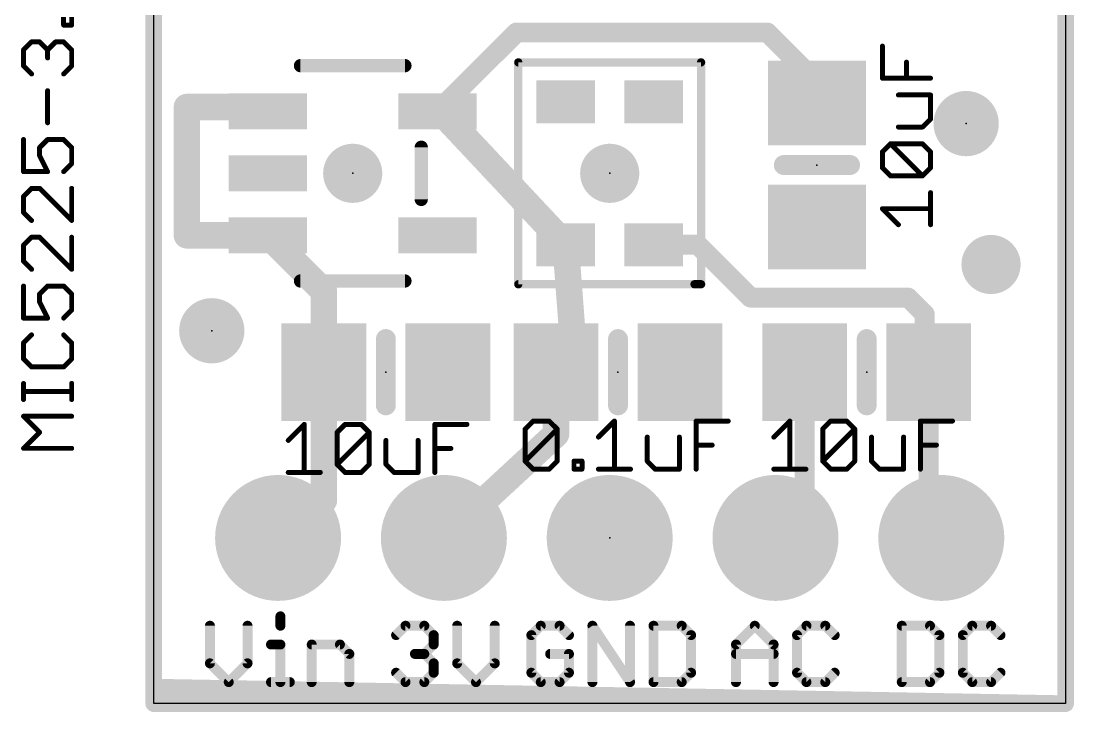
# Model space of a CAD drawing. Extents: x -2 to 14.1, y -0.1 to 17.5.
# Drawn here: x -2.03 to 14.1, y -0.13 to 10.46 of the extents above; entities that cross this region are included whole.
import ezdxf

# ---------------------------------------------------------------- set-up
doc = ezdxf.new("R2010")
doc.units = 0
for name, color, linetype in [('1', 12, 'CONTINUOUS'), ('16', 132, 'CONTINUOUS'), ('17', 110, 'CONTINUOUS'), ('18', 110, 'CONTINUOUS'), ('20', 53, 'CONTINUOUS'), ('21', 40, 'CONTINUOUS'), ('23', 53, 'CONTINUOUS'), ('27', 253, 'CONTINUOUS')]:
    doc.layers.add(name, color=color, linetype=linetype)

# ---------------------------------------------------------------- blocks, each defined once
blk = doc.blocks.new('RECT')
blk.add_solid([(-0.5, -0.5), (0.5, -0.5), (-0.5, 0.5), (0.5, 0.5)])
blk = doc.blocks.new('PIE')
at = {"const_width": 0.5}
blk.add_lwpolyline([(0, -0.25, 1), (0, 0.25, 1), (0, -0.25)], format="xyb", dxfattribs=at)
blk = doc.blocks.new('ROUNDP')
at = {"const_width": 0.5}
blk.add_lwpolyline([(0, -0.25, 1), (0, 0.25, 1), (0, -0.25)], format="xyb", dxfattribs=at)
blk = doc.blocks.new('ROUNDV')
at = {"const_width": 0.5}
blk.add_lwpolyline([(0, -0.25, 1), (0, 0.25, 1), (0, -0.25)], format="xyb", dxfattribs=at)

msp = doc.modelspace()

# ---------------------------------------------------------------- linework, layer by layer
at = {"layer": '1'}
for points, const_width in [([(0, 0), (0, 15.875)], 0.254), ([(13.97, 15.875), (13.97, 0)], 0.254), ([(5.5571, 10.287), (4.3481, 9.078)], 0.3048), ([(9.398, 10.287), (5.5571, 10.287)], 0.3048), ([(10.16, 9.525), (9.398, 10.287)], 0.3048), ([(10.16, 9.205), (10.16, 9.525)], 0.3048), ([(0.508, 7.178), (0.508, 9.144)], 0.4064), ([(0.508, 9.144), (1.7479, 9.144)], 0.4064), ([(1.7479, 9.144), (1.7479, 9.078)], 0.4064), ([(4.3481, 9.078), (4.392, 9.078)], 0.4064), ([(4.392, 9.078), (6.31, 7.033)], 0.4064), ([(1.7479, 7.178), (0.508, 7.178)], 0.4064), ([(1.7479, 7.178), (2.606, 6.3199)], 0.4064), ([(6.31, 7.033), (6.437, 5.355)], 0.4064), ([(7.66, 7.033), (8.334, 7.033)], 0.3048), ([(8.334, 7.033), (9.144, 6.223)], 0.3048), ([(2.606, 6.3199), (2.606, 5.08)], 0.4064), ([(9.144, 6.223), (11.557, 6.223)], 0.3048), ([(11.557, 6.223), (11.811, 5.969)], 0.3048), ([(11.811, 5.969), (11.811, 5.141)], 0.3048), ([(6.437, 5.355), (6.162, 5.08)], 0.4064), ([(2.606, 3.114), (2.606, 5.08)], 0.4064), ([(6.162, 5.08), (6.162, 4.13)], 0.4064), ([(9.972, 5.08), (9.972, 2.86)], 0.3048), ([(11.811, 5.141), (11.872, 5.08)], 0.3048), ([(11.872, 5.08), (11.872, 2.86)], 0.3048), ([(6.162, 4.13), (4.445, 2.54)], 0.4064), ([(1.905, 2.54), (2.606, 3.114)], 0.4064), ([(9.972, 2.86), (9.525, 2.54)], 0.3048), ([(11.872, 2.86), (12.065, 2.54)], 0.3048), ([(13.97, 0), (0, 0)], 0.254)]:
    msp.add_lwpolyline(points, dxfattribs=dict(at, const_width=const_width))
for points, const_width in [([(5.5571, 10.3632, 1), (5.5571, 10.2108)], 0.1524), ([(5.611, 10.2331, 1), (5.5032, 10.3409)], 0.1524), ([(9.4519, 10.3409, 1), (9.3441, 10.2331)], 0.1524), ([(9.398, 10.2108, 1), (9.398, 10.3632)], 0.1524), ([(10.2362, 9.525, 1), (10.0838, 9.525)], 0.1524), ([(10.1061, 9.4711, 1), (10.2139, 9.5789)], 0.1524), ([(0.6096, 9.144, 1), (0.4064, 9.144)], 0.2032), ([(0.508, 9.2456, 1), (0.508, 9.0424)], 0.2032), ([(1.8495, 9.144, 1), (1.6463, 9.144)], 0.2032), ([(1.7479, 9.0424, 1), (1.7479, 9.2456)], 0.2032), ([(4.3481, 9.1796, 1), (4.3481, 8.9764)], 0.2032), ([(4.4661, 9.1475, 1), (4.3179, 9.0085)], 0.2032), ([(4.2942, 9.1319, 1), (4.402, 9.0241)], 0.1524), ([(4.392, 8.9764, 1), (4.392, 9.1796)], 0.2032), ([(10.0838, 9.205, 1), (10.2362, 9.205)], 0.1524), ([(1.6463, 9.078, 1), (1.8495, 9.078)], 0.2032), ([(0.508, 7.2796, 1), (0.508, 7.0764)], 0.2032), ([(0.4064, 7.178, 1), (0.6096, 7.178)], 0.2032), ([(1.8197, 7.2498, 1), (1.6761, 7.1062)], 0.2032), ([(1.7479, 7.0764, 1), (1.7479, 7.2796)], 0.2032), ([(6.4113, 7.0407, 1), (6.2087, 7.0253)], 0.2032), ([(6.2359, 6.9635, 1), (6.3841, 7.1025)], 0.2032), ([(7.66, 7.1092, 1), (7.66, 6.9568)], 0.1524), ([(8.3879, 7.0869, 1), (8.2801, 6.9791)], 0.1524), ([(8.334, 6.9568, 1), (8.334, 7.1092)], 0.1524), ([(2.7076, 6.3199, 1), (2.5044, 6.3199)], 0.2032), ([(2.5342, 6.2481, 1), (2.6778, 6.3917)], 0.2032), ([(9.144, 6.2992, 1), (9.144, 6.1468)], 0.1524), ([(9.0901, 6.1691, 1), (9.1979, 6.2769)], 0.1524), ([(11.6109, 6.2769, 1), (11.5031, 6.1691)], 0.1524), ([(11.557, 6.1468, 1), (11.557, 6.2992)], 0.1524), ([(11.8872, 5.969, 1), (11.7348, 5.969)], 0.1524), ([(11.7571, 5.9151, 1), (11.8649, 6.0229)], 0.1524), ([(6.5088, 5.2832, 1), (6.3652, 5.4268)], 0.2032), ([(6.3357, 5.3473, 1), (6.5383, 5.3627)], 0.2032), ([(2.7076, 5.08, 1), (2.5044, 5.08)], 0.2032), ([(2.5044, 5.08, 1), (2.7076, 5.08)], 0.2032), ([(6.2636, 5.08, 1), (6.0604, 5.08)], 0.2032), ([(6.0902, 5.1518, 1), (6.2338, 5.0082)], 0.2032), ([(10.0482, 5.08, 1), (9.8958, 5.08)], 0.1524), ([(11.8649, 5.1949, 1), (11.7571, 5.0871)], 0.1524), ([(11.7348, 5.141, 1), (11.8872, 5.141)], 0.1524), ([(11.9482, 5.08, 1), (11.7958, 5.08)], 0.1524), ([(11.8181, 5.0261, 1), (11.9259, 5.1339)], 0.1524), ([(6.0604, 4.13, 1), (6.2636, 4.13)], 0.2032), ([(6.231, 4.0555, 1), (6.093, 4.2045)], 0.2032), ([(2.6704, 3.0354, 1), (2.5416, 3.1926)], 0.2032), ([(2.5044, 3.114, 1), (2.7076, 3.114)], 0.2032), ([(9.8958, 2.86, 1), (10.0482, 2.86)], 0.1524), ([(10.0164, 2.798, 1), (9.9276, 2.922)], 0.1524), ([(11.9373, 2.8994, 1), (11.8067, 2.8206)], 0.1524), ([(11.7958, 2.86, 1), (11.9482, 2.86)], 0.1524), ([(1.8406, 2.6186, 1), (1.9694, 2.4614)], 0.2032), ([(4.376, 2.6145, 1), (4.514, 2.4655)], 0.2032), ([(9.4806, 2.602, 1), (9.5694, 2.478)], 0.1524), ([(11.9997, 2.5006, 1), (12.1303, 2.5794)], 0.1524), ([(0, 0.0635, 1), (0, -0.0635)], 0.127), ([(-0.0635, 0, 1), (0.0635, 0)], 0.127), ([(13.9065, 0, 1), (14.0335, 0)], 0.127), ([(13.97, -0.0635, 1), (13.97, 0.0635)], 0.127)]:
    msp.add_lwpolyline(points, format="xyb", dxfattribs=dict(at, const_width=const_width))
at = {"layer": '16', "const_width": 0.254}
for points in [[(0, 0.254), (0, 15.875)], [(13.97, 15.875), (13.97, 0)], [(13.97, 0), (0, 0.254)]]:
    msp.add_lwpolyline(points, dxfattribs=at)
at = {"layer": '16', "const_width": 0.127}
for points in [[(0.0012, 0.3175, 1), (-0.0012, 0.1905)], [(-0.0635, 0.254, 1), (0.0635, 0.254)], [(13.9065, 0, 1), (14.0335, 0)], [(13.9688, -0.0635, 1), (13.9712, 0.0635)]]:
    msp.add_lwpolyline(points, format="xyb", dxfattribs=at)
at = {"layer": '20'}
for p, q in [((0, 0), (0, 13.208)), ((13.97, 13.208), (13.97, 0)), ((13.97, 0), (0, 0))]:
    msp.add_line(p, q, dxfattribs=at)
at = {"layer": '21'}
for points, const_width in [([(3.848, 9.778), (2.248, 9.778)], 0.2032), ([(5.585, 6.428), (5.585, 9.828)], 0.127), ([(5.585, 9.828), (8.385, 9.828)], 0.127), ([(8.385, 9.828), (8.385, 6.428)], 0.127), ([(4.098, 8.528), (4.098, 7.728)], 0.2032), ([(10.668, 8.255), (9.652, 8.255)], 0.3048), ([(3.848, 6.478), (2.248, 6.478)], 0.2032), ([(8.285, 6.428), (5.585, 6.428)], 0.127), ([(8.385, 6.428), (8.285, 6.428)], 0.127), ([(3.556, 5.588), (3.556, 4.572)], 0.3048), ([(7.112, 5.588), (7.112, 4.572)], 0.3048), ([(10.922, 5.588), (10.922, 4.572)], 0.3048), ([(1.9404, 1.3386), (1.9404, 1.1945)], 0.1524), ([(0.8608, 1.1945), (0.8608, 0.6183)], 0.1524), ([(1.4371, 0.6183), (1.4371, 1.1945)], 0.1524), ([(3.7127, 1.0505), (3.8567, 1.1945)], 0.1524), ([(3.8567, 1.1945), (4.1448, 1.1945)], 0.1524), ([(4.1448, 1.1945), (4.2889, 1.0505)], 0.1524), ([(4.6482, 1.1945), (4.6482, 0.6183)], 0.1524), ([(5.2244, 0.6183), (5.2244, 1.1945)], 0.1524), ([(5.929, 1.1945), (5.7849, 1.0505)], 0.1524), ([(6.2171, 1.1945), (5.929, 1.1945)], 0.1524), ([(6.3611, 1.0505), (6.2171, 1.1945)], 0.1524), ([(6.7204, 0.3302), (6.7204, 1.1945)], 0.1524), ([(6.7204, 1.1945), (7.2967, 0.3302)], 0.1524), ([(7.2967, 0.3302), (7.2967, 1.1945)], 0.1524), ([(7.656, 1.1945), (7.656, 0.3302)], 0.1524), ([(8.0881, 1.1945), (7.656, 1.1945)], 0.1524), ([(8.2322, 1.0505), (8.0881, 1.1945)], 0.1524), ([(8.9197, 0.9064), (9.2078, 1.1945)], 0.1524), ([(9.2078, 1.1945), (9.4959, 0.9064)], 0.1524), ([(9.9993, 1.1945), (9.8552, 1.0505)], 0.1524), ([(10.2874, 1.1945), (9.9993, 1.1945)], 0.1524), ([(10.4314, 1.0505), (10.2874, 1.1945)], 0.1524), ([(11.4597, 1.1945), (11.4597, 0.3302)], 0.1524), ([(11.8918, 1.1945), (11.4597, 1.1945)], 0.1524), ([(12.0359, 1.0505), (11.8918, 1.1945)], 0.1524), ([(12.5393, 1.1945), (12.3952, 1.0505)], 0.1524), ([(12.8274, 1.1945), (12.5393, 1.1945)], 0.1524), ([(12.9714, 1.0505), (12.8274, 1.1945)], 0.1524), ([(1.7964, 0.9064), (1.9404, 0.9064)], 0.1524), ([(1.9404, 0.9064), (1.9404, 0.3302)], 0.1524), ([(2.42, 0.3302), (2.42, 0.9064)], 0.1524), ([(2.42, 0.9064), (2.8522, 0.9064)], 0.1524), ([(2.8522, 0.9064), (2.9963, 0.7624)], 0.1524), ([(4.2889, 0.9064), (4.1448, 0.7624)], 0.1524), ([(4.2889, 1.0505), (4.2889, 0.9064)], 0.1524), ([(5.7849, 1.0505), (5.7849, 0.4743)], 0.1524), ([(8.2322, 0.4743), (8.2322, 1.0505)], 0.1524), ([(8.9197, 0.3302), (8.9197, 0.9064)], 0.1524), ([(9.4959, 0.9064), (9.4959, 0.3302)], 0.1524), ([(9.8552, 1.0505), (9.8552, 0.4743)], 0.1524), ([(12.0359, 0.4743), (12.0359, 1.0505)], 0.1524), ([(12.3952, 1.0505), (12.3952, 0.4743)], 0.1524), ([(2.9963, 0.7624), (2.9963, 0.3302)], 0.1524), ([(4.1448, 0.7624), (4.0008, 0.7624)], 0.1524), ([(4.1448, 0.7624), (4.2889, 0.6183)], 0.1524), ([(6.3611, 0.7624), (6.073, 0.7624)], 0.1524), ([(6.3611, 0.4743), (6.3611, 0.7624)], 0.1524), ([(8.9197, 0.7624), (9.4959, 0.7624)], 0.1524), ([(0.8608, 0.6183), (1.149, 0.3302)], 0.1524), ([(1.149, 0.3302), (1.4371, 0.6183)], 0.1524), ([(4.2889, 0.6183), (4.2889, 0.4743)], 0.1524), ([(4.6482, 0.6183), (4.9363, 0.3302)], 0.1524), ([(4.9363, 0.3302), (5.2244, 0.6183)], 0.1524), ([(3.8567, 0.3302), (3.7127, 0.4743)], 0.1524), ([(4.2889, 0.4743), (4.1448, 0.3302)], 0.1524), ([(5.7849, 0.4743), (5.929, 0.3302)], 0.1524), ([(6.2171, 0.3302), (6.3611, 0.4743)], 0.1524), ([(8.0881, 0.3302), (8.2322, 0.4743)], 0.1524), ([(9.8552, 0.4743), (9.9993, 0.3302)], 0.1524), ([(10.2874, 0.3302), (10.4314, 0.4743)], 0.1524), ([(11.8918, 0.3302), (12.0359, 0.4743)], 0.1524), ([(12.3952, 0.4743), (12.5393, 0.3302)], 0.1524), ([(12.8274, 0.3302), (12.9714, 0.4743)], 0.1524), ([(1.7964, 0.3302), (2.0845, 0.3302)], 0.1524), ([(4.1448, 0.3302), (3.8567, 0.3302)], 0.1524), ([(5.929, 0.3302), (6.2171, 0.3302)], 0.1524), ([(7.656, 0.3302), (8.0881, 0.3302)], 0.1524), ([(9.9993, 0.3302), (10.2874, 0.3302)], 0.1524), ([(11.4597, 0.3302), (11.8918, 0.3302)], 0.1524), ([(12.5393, 0.3302), (12.8274, 0.3302)], 0.1524)]:
    msp.add_lwpolyline(points, dxfattribs=dict(at, const_width=const_width))
for points, const_width in [([(2.248, 9.8288, 1), (2.248, 9.7272)], 0.1016), ([(3.848, 9.7272, 1), (3.848, 9.8288)], 0.1016), ([(5.585, 9.8598, 1), (5.585, 9.7963)], 0.0635), ([(5.6167, 9.828, 1), (5.5533, 9.828)], 0.0635), ([(8.4168, 9.828, 1), (8.3532, 9.828)], 0.0635), ([(8.385, 9.7963, 1), (8.385, 9.8598)], 0.0635), ([(4.1488, 8.528, 1), (4.0472, 8.528)], 0.1016), ([(9.652, 8.3312, 1), (9.652, 8.1788)], 0.1524), ([(10.668, 8.1788, 1), (10.668, 8.3312)], 0.1524), ([(4.0472, 7.728, 1), (4.1488, 7.728)], 0.1016), ([(2.248, 6.5288, 1), (2.248, 6.4272)], 0.1016), ([(3.848, 6.4272, 1), (3.848, 6.5288)], 0.1016), ([(5.585, 6.4597, 1), (5.585, 6.3963)], 0.0635), ([(5.5533, 6.428, 1), (5.6167, 6.428)], 0.0635), ([(8.285, 6.4597, 1), (8.285, 6.3963)], 0.0635), ([(8.285, 6.3963, 1), (8.285, 6.4597)], 0.0635), ([(8.3532, 6.428, 1), (8.4168, 6.428)], 0.0635), ([(8.385, 6.3963, 1), (8.385, 6.4597)], 0.0635), ([(3.6322, 5.588, 1), (3.4798, 5.588)], 0.1524), ([(7.1882, 5.588, 1), (7.0358, 5.588)], 0.1524), ([(10.9982, 5.588, 1), (10.8458, 5.588)], 0.1524), ([(3.4798, 4.572, 1), (3.6322, 4.572)], 0.1524), ([(7.0358, 4.572, 1), (7.1882, 4.572)], 0.1524), ([(10.8458, 4.572, 1), (10.9982, 4.572)], 0.1524), ([(1.9785, 1.3386, 1), (1.9023, 1.3386)], 0.0762), ([(0.8989, 1.1945, 1), (0.8227, 1.1945)], 0.0762), ([(1.4752, 1.1945, 1), (1.399, 1.1945)], 0.0762), ([(1.9023, 1.1945, 1), (1.9785, 1.1945)], 0.0762), ([(3.8567, 1.2326, 1), (3.8567, 1.1564)], 0.0762), ([(3.8837, 1.1676, 1), (3.8298, 1.2215)], 0.0762), ([(4.1718, 1.2215, 1), (4.1179, 1.1676)], 0.0762), ([(4.1448, 1.1564, 1), (4.1448, 1.2326)], 0.0762), ([(4.6863, 1.1945, 1), (4.6101, 1.1945)], 0.0762), ([(5.2625, 1.1945, 1), (5.1863, 1.1945)], 0.0762), ([(5.929, 1.2326, 1), (5.929, 1.1564)], 0.0762), ([(5.9559, 1.1676, 1), (5.902, 1.2215)], 0.0762), ([(6.244, 1.2215, 1), (6.1901, 1.1676)], 0.0762), ([(6.2171, 1.1564, 1), (6.2171, 1.2326)], 0.0762), ([(6.7521, 1.2157, 1), (6.6887, 1.1734)], 0.0762), ([(6.7585, 1.1945, 1), (6.6823, 1.1945)], 0.0762), ([(7.3348, 1.1945, 1), (7.2586, 1.1945)], 0.0762), ([(7.6941, 1.1945, 1), (7.6179, 1.1945)], 0.0762), ([(7.656, 1.2326, 1), (7.656, 1.1564)], 0.0762), ([(8.1151, 1.2215, 1), (8.0612, 1.1676)], 0.0762), ([(8.0881, 1.1564, 1), (8.0881, 1.2326)], 0.0762), ([(9.2347, 1.2215, 1), (9.1809, 1.1676)], 0.0762), ([(9.2347, 1.1676, 1), (9.1809, 1.2215)], 0.0762), ([(9.9993, 1.2326, 1), (9.9993, 1.1564)], 0.0762), ([(10.0262, 1.1676, 1), (9.9723, 1.2215)], 0.0762), ([(10.3143, 1.2215, 1), (10.2604, 1.1676)], 0.0762), ([(10.2874, 1.1564, 1), (10.2874, 1.2326)], 0.0762), ([(11.4978, 1.1945, 1), (11.4216, 1.1945)], 0.0762), ([(11.4597, 1.2326, 1), (11.4597, 1.1564)], 0.0762), ([(11.9188, 1.2215, 1), (11.8649, 1.1676)], 0.0762), ([(11.8918, 1.1564, 1), (11.8918, 1.2326)], 0.0762), ([(12.5393, 1.2326, 1), (12.5393, 1.1564)], 0.0762), ([(12.5662, 1.1676, 1), (12.5123, 1.2215)], 0.0762), ([(12.8543, 1.2215, 1), (12.8004, 1.1676)], 0.0762), ([(12.8274, 1.1564, 1), (12.8274, 1.2326)], 0.0762), ([(1.7964, 0.9445, 1), (1.7964, 0.8683)], 0.0762), ([(1.9785, 0.9064, 1), (1.9023, 0.9064)], 0.0762), ([(1.9404, 0.8683, 1), (1.9404, 0.9445)], 0.0762), ([(2.4581, 0.9064, 1), (2.3819, 0.9064)], 0.0762), ([(2.42, 0.9445, 1), (2.42, 0.8683)], 0.0762), ([(2.8791, 0.9334, 1), (2.8253, 0.8795)], 0.0762), ([(2.8522, 0.8683, 1), (2.8522, 0.9445)], 0.0762), ([(3.6857, 1.0774, 1), (3.7396, 1.0235)], 0.0762), ([(4.327, 1.0505, 1), (4.2508, 1.0505)], 0.0762), ([(4.262, 1.0235, 1), (4.3158, 1.0774)], 0.0762), ([(4.3158, 0.8795, 1), (4.262, 0.9334)], 0.0762), ([(5.823, 1.0505, 1), (5.7468, 1.0505)], 0.0762), ([(5.758, 1.0774, 1), (5.8119, 1.0235)], 0.0762), ([(6.3342, 1.0235, 1), (6.3881, 1.0774)], 0.0762), ([(8.2703, 1.0505, 1), (8.1941, 1.0505)], 0.0762), ([(8.2052, 1.0235, 1), (8.2591, 1.0774)], 0.0762), ([(8.8927, 0.9334, 1), (8.9466, 0.8795)], 0.0762), ([(8.9578, 0.9064, 1), (8.8816, 0.9064)], 0.0762), ([(9.534, 0.9064, 1), (9.4578, 0.9064)], 0.0762), ([(9.469, 0.8795, 1), (9.5228, 0.9334)], 0.0762), ([(9.8933, 1.0505, 1), (9.8171, 1.0505)], 0.0762), ([(9.8283, 1.0774, 1), (9.8821, 1.0235)], 0.0762), ([(10.4045, 1.0235, 1), (10.4584, 1.0774)], 0.0762), ([(12.074, 1.0505, 1), (11.9978, 1.0505)], 0.0762), ([(12.009, 1.0235, 1), (12.0628, 1.0774)], 0.0762), ([(12.4333, 1.0505, 1), (12.3571, 1.0505)], 0.0762), ([(12.3683, 1.0774, 1), (12.4221, 1.0235)], 0.0762), ([(12.9445, 1.0235, 1), (12.9984, 1.0774)], 0.0762), ([(3.0344, 0.7624, 1), (2.9582, 0.7624)], 0.0762), ([(2.9693, 0.7354, 1), (3.0232, 0.7893)], 0.0762), ([(4.0008, 0.8005, 1), (4.0008, 0.7243)], 0.0762), ([(4.1718, 0.7893, 1), (4.1179, 0.7354)], 0.0762), ([(4.1179, 0.7893, 1), (4.1718, 0.7354)], 0.0762), ([(4.1448, 0.7243, 1), (4.1448, 0.8005)], 0.0762), ([(4.2508, 0.9064, 1), (4.327, 0.9064)], 0.0762), ([(6.073, 0.8005, 1), (6.073, 0.7243)], 0.0762), ([(6.3992, 0.7624, 1), (6.323, 0.7624)], 0.0762), ([(6.3611, 0.7243, 1), (6.3611, 0.8005)], 0.0762), ([(8.9197, 0.8005, 1), (8.9197, 0.7243)], 0.0762), ([(9.4959, 0.7243, 1), (9.4959, 0.8005)], 0.0762), ([(0.8878, 0.6453, 1), (0.8339, 0.5914)], 0.0762), ([(0.8227, 0.6183, 1), (0.8989, 0.6183)], 0.0762), ([(1.399, 0.6183, 1), (1.4752, 0.6183)], 0.0762), ([(1.464, 0.5914, 1), (1.4101, 0.6453)], 0.0762), ([(4.327, 0.6183, 1), (4.2508, 0.6183)], 0.0762), ([(4.262, 0.5914, 1), (4.3158, 0.6453)], 0.0762), ([(4.6751, 0.6453, 1), (4.6213, 0.5914)], 0.0762), ([(4.6101, 0.6183, 1), (4.6863, 0.6183)], 0.0762), ([(5.1863, 0.6183, 1), (5.2625, 0.6183)], 0.0762), ([(5.2514, 0.5914, 1), (5.1975, 0.6453)], 0.0762), ([(3.7396, 0.5012, 1), (3.6857, 0.4473)], 0.0762), ([(4.2508, 0.4743, 1), (4.327, 0.4743)], 0.0762), ([(4.3158, 0.4473, 1), (4.262, 0.5012)], 0.0762), ([(5.8119, 0.5012, 1), (5.758, 0.4473)], 0.0762), ([(5.7468, 0.4743, 1), (5.823, 0.4743)], 0.0762), ([(6.323, 0.4743, 1), (6.3992, 0.4743)], 0.0762), ([(6.3881, 0.4473, 1), (6.3342, 0.5012)], 0.0762), ([(8.1941, 0.4743, 1), (8.2703, 0.4743)], 0.0762), ([(8.2591, 0.4473, 1), (8.2052, 0.5012)], 0.0762), ([(9.8821, 0.5012, 1), (9.8283, 0.4473)], 0.0762), ([(9.8171, 0.4743, 1), (9.8933, 0.4743)], 0.0762), ([(10.4584, 0.4473, 1), (10.4045, 0.5012)], 0.0762), ([(11.9978, 0.4743, 1), (12.074, 0.4743)], 0.0762), ([(12.0628, 0.4473, 1), (12.009, 0.5012)], 0.0762), ([(12.4221, 0.5012, 1), (12.3683, 0.4473)], 0.0762), ([(12.3571, 0.4743, 1), (12.4333, 0.4743)], 0.0762), ([(12.9984, 0.4473, 1), (12.9445, 0.5012)], 0.0762), ([(1.122, 0.3571, 1), (1.1759, 0.3033)], 0.0762), ([(1.122, 0.3033, 1), (1.1759, 0.3571)], 0.0762), ([(1.7964, 0.3683, 1), (1.7964, 0.2921)], 0.0762), ([(1.9023, 0.3302, 1), (1.9785, 0.3302)], 0.0762), ([(2.0845, 0.2921, 1), (2.0845, 0.3683)], 0.0762), ([(2.3819, 0.3302, 1), (2.4581, 0.3302)], 0.0762), ([(2.9582, 0.3302, 1), (3.0344, 0.3302)], 0.0762), ([(3.8567, 0.3683, 1), (3.8567, 0.2921)], 0.0762), ([(3.8298, 0.3033, 1), (3.8837, 0.3571)], 0.0762), ([(4.1179, 0.3571, 1), (4.1718, 0.3033)], 0.0762), ([(4.1448, 0.2921, 1), (4.1448, 0.3683)], 0.0762), ([(4.9094, 0.3571, 1), (4.9633, 0.3033)], 0.0762), ([(4.9094, 0.3033, 1), (4.9633, 0.3571)], 0.0762), ([(5.929, 0.3683, 1), (5.929, 0.2921)], 0.0762), ([(5.902, 0.3033, 1), (5.9559, 0.3571)], 0.0762), ([(6.1901, 0.3571, 1), (6.244, 0.3033)], 0.0762), ([(6.2171, 0.2921, 1), (6.2171, 0.3683)], 0.0762), ([(6.6823, 0.3302, 1), (6.7585, 0.3302)], 0.0762), ([(7.2586, 0.3302, 1), (7.3348, 0.3302)], 0.0762), ([(7.265, 0.3091, 1), (7.3284, 0.3513)], 0.0762), ([(7.656, 0.3683, 1), (7.656, 0.2921)], 0.0762), ([(7.6179, 0.3302, 1), (7.6941, 0.3302)], 0.0762), ([(8.0612, 0.3571, 1), (8.1151, 0.3033)], 0.0762), ([(8.0881, 0.2921, 1), (8.0881, 0.3683)], 0.0762), ([(8.8816, 0.3302, 1), (8.9578, 0.3302)], 0.0762), ([(9.4578, 0.3302, 1), (9.534, 0.3302)], 0.0762), ([(9.9993, 0.3683, 1), (9.9993, 0.2921)], 0.0762), ([(9.9723, 0.3033, 1), (10.0262, 0.3571)], 0.0762), ([(10.2604, 0.3571, 1), (10.3143, 0.3033)], 0.0762), ([(10.2874, 0.2921, 1), (10.2874, 0.3683)], 0.0762), ([(11.4597, 0.3683, 1), (11.4597, 0.2921)], 0.0762), ([(11.4216, 0.3302, 1), (11.4978, 0.3302)], 0.0762), ([(11.8649, 0.3571, 1), (11.9188, 0.3033)], 0.0762), ([(11.8918, 0.2921, 1), (11.8918, 0.3683)], 0.0762), ([(12.5393, 0.3683, 1), (12.5393, 0.2921)], 0.0762), ([(12.5123, 0.3033, 1), (12.5662, 0.3571)], 0.0762), ([(12.8004, 0.3571, 1), (12.8543, 0.3033)], 0.0762), ([(12.8274, 0.2921, 1), (12.8274, 0.3683)], 0.0762)]:
    msp.add_lwpolyline(points, format="xyb", dxfattribs=dict(at, const_width=const_width))
at = {"layer": '23'}
for p in [(12.446, 8.89), (10.16, 8.255), (3.048, 8.128), (6.985, 8.128), (0.889, 5.715), (3.556, 5.08), (7.112, 5.08), (10.922, 5.08), (6.985, 2.54)]:
    msp.add_point(p, dxfattribs=at)
at = {"layer": '27', "const_width": 0.0762}
for points in [[(-1.3802, 10.3995), (-1.3802, 10.5223)], [(-1.2573, 10.5223), (-1.2573, 10.3995)], [(-1.2573, 10.3995), (-1.3802, 10.3995)], [(-1.9945, 10.0197), (-1.8717, 10.1425)], [(-1.8717, 10.1425), (-1.7488, 10.1425)], [(-1.7488, 10.1425), (-1.6259, 10.0197)], [(-1.6259, 10.0197), (-1.503, 10.1425)], [(-1.503, 10.1425), (-1.3802, 10.1425)], [(-1.3802, 10.1425), (-1.2573, 10.0197)], [(-1.9945, 9.7739), (-1.9945, 10.0197)], [(-1.6259, 10.0197), (-1.6259, 9.8968)], [(-1.2573, 10.0197), (-1.2573, 9.7739)], [(11.1627, 9.5858), (11.1627, 10.0773)], [(11.5313, 9.5858), (11.5313, 9.8316)], [(-1.8717, 9.6511), (-1.9945, 9.7739)], [(-1.2573, 9.7739), (-1.3802, 9.6511)], [(11.8999, 9.5858), (11.1627, 9.5858)], [(-1.6259, 8.9026), (-1.6259, 9.3941)], [(11.8999, 9.3289), (11.4084, 9.3289)], [(11.8999, 8.9603), (11.8999, 9.3289)], [(11.4084, 8.8374), (11.777, 8.8374)], [(11.777, 8.8374), (11.8999, 8.9603)], [(-1.9945, 8.6457), (-1.9945, 8.1542)], [(-1.7488, 8.5228), (-1.6259, 8.6457)], [(-1.7488, 8.4), (-1.7488, 8.5228)], [(-1.6259, 8.6457), (-1.3802, 8.6457)], [(-1.3802, 8.6457), (-1.2573, 8.5228)], [(-1.2573, 8.5228), (-1.2573, 8.2771)], [(11.1627, 8.4576), (11.2855, 8.5805)], [(11.2855, 8.5805), (11.777, 8.5805)], [(11.777, 8.089), (11.2855, 8.5805)], [(11.777, 8.5805), (11.8999, 8.4576)], [(-1.6259, 8.1542), (-1.7488, 8.4)], [(11.1627, 8.2119), (11.1627, 8.4576)], [(11.8999, 8.4576), (11.8999, 8.2119)], [(-1.2573, 8.2771), (-1.3802, 8.1542)], [(11.2855, 8.089), (11.1627, 8.2119)], [(11.8999, 8.2119), (11.777, 8.089)], [(-1.9945, 8.1542), (-1.6259, 8.1542)], [(11.777, 8.089), (11.2855, 8.089)], [(-1.8717, 7.8973), (-1.9945, 7.7744)], [(-1.7488, 7.8973), (-1.8717, 7.8973)], [(-1.2573, 7.4058), (-1.7488, 7.8973)], [(-1.2573, 7.8973), (-1.2573, 7.4058)], [(-1.9945, 7.7744), (-1.9945, 7.5287)], [(11.8999, 7.3406), (11.8999, 7.8321)], [(11.4084, 7.3406), (11.1627, 7.5863)], [(11.1627, 7.5863), (11.8999, 7.5863)], [(-1.9945, 7.5287), (-1.8717, 7.4058)], [(-1.8717, 7.1489), (-1.9945, 7.026)], [(-1.7488, 7.1489), (-1.8717, 7.1489)], [(-1.2573, 6.6574), (-1.7488, 7.1489)], [(-1.2573, 7.1489), (-1.2573, 6.6574)], [(-1.9945, 7.026), (-1.9945, 6.7803)], [(-1.9945, 6.7803), (-1.8717, 6.6574)], [(-1.9945, 6.4005), (-1.9945, 5.909)], [(-1.7488, 6.2776), (-1.6259, 6.4005)], [(-1.7488, 6.1547), (-1.7488, 6.2776)], [(-1.6259, 6.4005), (-1.3802, 6.4005)], [(-1.3802, 6.4005), (-1.2573, 6.2776)], [(-1.2573, 6.2776), (-1.2573, 6.0319)], [(-1.6259, 5.909), (-1.7488, 6.1547)], [(-1.2573, 6.0319), (-1.3802, 5.909)], [(-1.9945, 5.909), (-1.6259, 5.909)], [(-1.8717, 5.6521), (-1.9945, 5.5292)], [(-1.2573, 5.5292), (-1.3802, 5.6521)], [(-1.9945, 5.5292), (-1.9945, 5.2834)], [(-1.2573, 5.2834), (-1.2573, 5.5292)], [(-1.9945, 5.2834), (-1.8717, 5.1606)], [(-1.8717, 5.1606), (-1.3802, 5.1606)], [(-1.3802, 5.1606), (-1.2573, 5.2834)], [(-1.9945, 4.6616), (-1.9945, 4.9074)], [(-1.2573, 4.6616), (-1.2573, 4.9074)], [(-1.2573, 4.7845), (-1.9945, 4.7845)], [(-1.7488, 4.1589), (-1.9945, 4.4047)], [(-1.9945, 4.4047), (-1.2573, 4.4047)], [(5.6896, 4.2085), (5.8125, 4.3313)], [(5.8125, 4.3313), (6.0582, 4.3313)], [(6.0582, 4.3313), (6.1811, 4.2085)], [(6.8122, 4.0856), (7.058, 4.3313)], [(7.058, 4.3313), (7.058, 3.5941)], [(8.3091, 3.5941), (8.3091, 4.3313)], [(8.3091, 4.3313), (8.8005, 4.3313)], [(9.4996, 4.0856), (9.7453, 4.3313)], [(9.7453, 4.3313), (9.7453, 3.5941)], [(10.248, 4.2085), (10.3709, 4.3313)], [(10.3709, 4.3313), (10.6166, 4.3313)], [(10.6166, 4.3313), (10.7395, 4.2085)], [(11.7448, 3.5941), (11.7448, 4.3313)], [(11.7448, 4.3313), (12.2363, 4.3313)], [(-1.9945, 3.9132), (-1.7488, 4.1589)], [(2.0609, 4.0348), (2.3067, 4.2805)], [(2.3067, 4.2805), (2.3067, 3.5433)], [(2.8094, 4.1577), (2.9322, 4.2805)], [(2.8094, 3.6662), (2.8094, 4.1577)], [(2.8094, 3.6662), (3.3008, 4.1577)], [(2.9322, 4.2805), (3.178, 4.2805)], [(3.178, 4.2805), (3.3008, 4.1577)], [(3.3008, 4.1577), (3.3008, 3.6662)], [(4.3062, 3.5433), (4.3062, 4.2805)], [(4.3062, 4.2805), (4.7977, 4.2805)], [(5.6896, 3.717), (5.6896, 4.2085)], [(5.6896, 3.717), (6.1811, 4.2085)], [(6.1811, 4.2085), (6.1811, 3.717)], [(10.248, 3.717), (10.248, 4.2085)], [(10.248, 3.717), (10.7395, 4.2085)], [(10.7395, 4.2085), (10.7395, 3.717)], [(3.5578, 4.0348), (3.5578, 3.6662)], [(4.0493, 3.5433), (4.0493, 4.0348)], [(7.5606, 4.0856), (7.5606, 3.717)], [(8.0521, 3.5941), (8.0521, 4.0856)], [(10.9964, 4.0856), (10.9964, 3.717)], [(11.4879, 3.5941), (11.4879, 4.0856)], [(-1.2573, 3.9132), (-1.9945, 3.9132)], [(4.3062, 3.9119), (4.5519, 3.9119)], [(8.3091, 3.9627), (8.5548, 3.9627)], [(11.7448, 3.9627), (11.9906, 3.9627)], [(5.8125, 3.5941), (5.6896, 3.717)], [(6.1811, 3.717), (6.0582, 3.5941)], [(6.438, 3.5941), (6.438, 3.717)], [(6.438, 3.717), (6.5609, 3.717)], [(6.5609, 3.717), (6.5609, 3.5941)], [(7.5606, 3.717), (7.6835, 3.5941)], [(10.3709, 3.5941), (10.248, 3.717)], [(10.7395, 3.717), (10.6166, 3.5941)], [(10.9964, 3.717), (11.1193, 3.5941)], [(2.0609, 3.5433), (2.5524, 3.5433)], [(2.9322, 3.5433), (2.8094, 3.6662)], [(3.178, 3.5433), (2.9322, 3.5433)], [(3.3008, 3.6662), (3.178, 3.5433)], [(3.5578, 3.6662), (3.6806, 3.5433)], [(3.6806, 3.5433), (4.0493, 3.5433)], [(6.0582, 3.5941), (5.8125, 3.5941)], [(6.5609, 3.5941), (6.438, 3.5941)], [(6.8122, 3.5941), (7.3037, 3.5941)], [(7.6835, 3.5941), (8.0521, 3.5941)], [(9.4996, 3.5941), (9.9911, 3.5941)], [(10.6166, 3.5941), (10.3709, 3.5941)], [(11.1193, 3.5941), (11.4879, 3.5941)]]:
    msp.add_lwpolyline(points, dxfattribs=at)
at = {"layer": '27', "const_width": 0.0381}
for points in [[(-1.3802, 10.4185, 1), (-1.3802, 10.3804)], [(-1.3992, 10.3995, 1), (-1.3611, 10.3995)], [(-1.2764, 10.3995, 1), (-1.2383, 10.3995)], [(-1.2573, 10.3804, 1), (-1.2573, 10.4185)], [(-1.8717, 10.1616, 1), (-1.8717, 10.1235)], [(-1.8582, 10.1291, 1), (-1.8851, 10.156)], [(-1.7353, 10.156, 1), (-1.7623, 10.1291)], [(-1.7488, 10.1235, 1), (-1.7488, 10.1616)], [(-1.503, 10.1616, 1), (-1.503, 10.1235)], [(-1.4896, 10.1291, 1), (-1.5165, 10.156)], [(-1.3667, 10.156, 1), (-1.3936, 10.1291)], [(-1.3802, 10.1235, 1), (-1.3802, 10.1616)], [(-1.9755, 10.0197, 1), (-2.0136, 10.0197)], [(-2.008, 10.0331, 1), (-1.9811, 10.0062)], [(-1.6069, 10.0197, 1), (-1.645, 10.0197)], [(-1.6394, 10.0331, 1), (-1.6124, 10.0062)], [(-1.6394, 10.0062, 1), (-1.6124, 10.0331)], [(-1.2383, 10.0197, 1), (-1.2764, 10.0197)], [(-1.2708, 10.0062, 1), (-1.2438, 10.0331)], [(11.1817, 10.0773, 1), (11.1436, 10.0773)], [(-1.645, 9.8968, 1), (-1.6069, 9.8968)], [(11.5503, 9.8316, 1), (11.5122, 9.8316)], [(-1.9811, 9.7874, 1), (-2.008, 9.7605)], [(-2.0136, 9.7739, 1), (-1.9755, 9.7739)], [(-1.8851, 9.6376, 1), (-1.8582, 9.6645)], [(-1.3936, 9.6645, 1), (-1.3667, 9.6376)], [(-1.2764, 9.7739, 1), (-1.2383, 9.7739)], [(-1.2438, 9.7605, 1), (-1.2708, 9.7874)], [(11.1436, 9.5858, 1), (11.1817, 9.5858)], [(11.1627, 9.6049, 1), (11.1627, 9.5668)], [(11.5122, 9.5858, 1), (11.5503, 9.5858)], [(11.8999, 9.5668, 1), (11.8999, 9.6049)], [(-1.6069, 9.3941, 1), (-1.645, 9.3941)], [(11.4084, 9.348, 1), (11.4084, 9.3099)], [(11.919, 9.3289, 1), (11.8809, 9.3289)], [(11.8999, 9.3099, 1), (11.8999, 9.348)], [(-1.645, 8.9026, 1), (-1.6069, 8.9026)], [(11.4084, 8.8565, 1), (11.4084, 8.8184)], [(11.777, 8.8184, 1), (11.777, 8.8565)], [(11.8809, 8.9603, 1), (11.919, 8.9603)], [(11.9134, 8.9468, 1), (11.8864, 8.9738)], [(11.7636, 8.8509, 1), (11.7905, 8.824)], [(-1.9755, 8.6457, 1), (-2.0136, 8.6457)], [(-1.7297, 8.5228, 1), (-1.7678, 8.5228)], [(-1.7623, 8.5363, 1), (-1.7353, 8.5094)], [(-1.6259, 8.6648, 1), (-1.6259, 8.6267)], [(-1.6124, 8.6322, 1), (-1.6394, 8.6592)], [(-1.3667, 8.6592, 1), (-1.3936, 8.6322)], [(-1.3802, 8.6267, 1), (-1.3802, 8.6648)], [(-1.2383, 8.5228, 1), (-1.2764, 8.5228)], [(-1.2708, 8.5094, 1), (-1.2438, 8.5363)], [(11.2855, 8.5996, 1), (11.2855, 8.5615)], [(11.299, 8.594, 1), (11.2721, 8.567)], [(11.299, 8.567, 1), (11.2721, 8.594)], [(11.7905, 8.594, 1), (11.7636, 8.567)], [(11.777, 8.5615, 1), (11.777, 8.5996)], [(-1.7317, 8.4085, 1), (-1.7658, 8.3915)], [(-1.7678, 8.4, 1), (-1.7297, 8.4)], [(11.1817, 8.4576, 1), (11.1436, 8.4576)], [(11.1492, 8.4711, 1), (11.1761, 8.4442)], [(11.919, 8.4576, 1), (11.8809, 8.4576)], [(11.8864, 8.4442, 1), (11.9134, 8.4711)], [(-1.2764, 8.2771, 1), (-1.2383, 8.2771)], [(-1.2438, 8.2636, 1), (-1.2708, 8.2906)], [(11.1761, 8.2254, 1), (11.1492, 8.1984)], [(11.1436, 8.2119, 1), (11.1817, 8.2119)], [(11.8809, 8.2119, 1), (11.919, 8.2119)], [(11.9134, 8.1984, 1), (11.8864, 8.2254)], [(-1.9945, 8.1733, 1), (-1.9945, 8.1352)], [(-2.0136, 8.1542, 1), (-1.9755, 8.1542)], [(-1.643, 8.1457, 1), (-1.6089, 8.1628)], [(-1.6259, 8.1352, 1), (-1.6259, 8.1733)], [(-1.3936, 8.1677, 1), (-1.3667, 8.1408)], [(11.2855, 8.1081, 1), (11.2855, 8.07)], [(11.2721, 8.0755, 1), (11.299, 8.1025)], [(11.7636, 8.1025, 1), (11.7905, 8.0755)], [(11.7636, 8.0755, 1), (11.7905, 8.1025)], [(11.777, 8.07, 1), (11.777, 8.1081)], [(-1.8717, 7.9164, 1), (-1.8717, 7.8783)], [(-1.8582, 7.8838, 1), (-1.8851, 7.9108)], [(-1.7353, 7.9108, 1), (-1.7623, 7.8838)], [(-1.7488, 7.8783, 1), (-1.7488, 7.9164)], [(-1.2383, 7.8973, 1), (-1.2764, 7.8973)], [(-1.9755, 7.7744, 1), (-2.0136, 7.7744)], [(-2.008, 7.7879, 1), (-1.9811, 7.761)], [(11.919, 7.8321, 1), (11.8809, 7.8321)], [(11.1627, 7.6054, 1), (11.1627, 7.5673)], [(11.1761, 7.5998, 1), (11.1492, 7.5729)], [(11.8999, 7.5673, 1), (11.8999, 7.6054)], [(-1.9811, 7.5422, 1), (-2.008, 7.5152)], [(-2.0136, 7.5287, 1), (-1.9755, 7.5287)], [(-1.8851, 7.3923, 1), (-1.8582, 7.4193)], [(-1.2764, 7.4058, 1), (-1.2383, 7.4058)], [(-1.2708, 7.3923, 1), (-1.2438, 7.4193)], [(11.3949, 7.3271, 1), (11.4219, 7.3541)], [(11.8809, 7.3406, 1), (11.919, 7.3406)], [(-1.8717, 7.1679, 1), (-1.8717, 7.1298)], [(-1.8582, 7.1354, 1), (-1.8851, 7.1624)], [(-1.7353, 7.1624, 1), (-1.7623, 7.1354)], [(-1.7488, 7.1298, 1), (-1.7488, 7.1679)], [(-1.2383, 7.1489, 1), (-1.2764, 7.1489)], [(-2.008, 7.0395, 1), (-1.9811, 7.0125)], [(-1.9755, 7.026, 1), (-2.0136, 7.026)], [(-1.9811, 6.7937, 1), (-2.008, 6.7668)], [(-2.0136, 6.7803, 1), (-1.9755, 6.7803)], [(-1.8851, 6.6439, 1), (-1.8582, 6.6709)], [(-1.2764, 6.6574, 1), (-1.2383, 6.6574)], [(-1.2708, 6.6439, 1), (-1.2438, 6.6709)], [(-1.9755, 6.4005, 1), (-2.0136, 6.4005)], [(-1.7297, 6.2776, 1), (-1.7678, 6.2776)], [(-1.7623, 6.2911, 1), (-1.7353, 6.2641)], [(-1.6259, 6.4195, 1), (-1.6259, 6.3814)], [(-1.6124, 6.387, 1), (-1.6394, 6.4139)], [(-1.3667, 6.4139, 1), (-1.3936, 6.387)], [(-1.3802, 6.3814, 1), (-1.3802, 6.4195)], [(-1.2383, 6.2776, 1), (-1.2764, 6.2776)], [(-1.2708, 6.2641, 1), (-1.2438, 6.2911)], [(-1.7317, 6.1632, 1), (-1.7658, 6.1462)], [(-1.7678, 6.1547, 1), (-1.7297, 6.1547)], [(-1.2764, 6.0319, 1), (-1.2383, 6.0319)], [(-1.2438, 6.0184, 1), (-1.2708, 6.0453)], [(-1.9945, 5.928, 1), (-1.9945, 5.8899)], [(-2.0136, 5.909, 1), (-1.9755, 5.909)], [(-1.643, 5.9005, 1), (-1.6089, 5.9175)], [(-1.6259, 5.8899, 1), (-1.6259, 5.928)], [(-1.3936, 5.9225, 1), (-1.3667, 5.8955)], [(-1.8582, 5.6386, 1), (-1.8851, 5.6655)], [(-1.3667, 5.6655, 1), (-1.3936, 5.6386)], [(-2.008, 5.5427, 1), (-1.9811, 5.5157)], [(-1.9755, 5.5292, 1), (-2.0136, 5.5292)], [(-1.2383, 5.5292, 1), (-1.2764, 5.5292)], [(-1.2708, 5.5157, 1), (-1.2438, 5.5427)], [(-1.9811, 5.2969, 1), (-2.008, 5.27)], [(-2.0136, 5.2834, 1), (-1.9755, 5.2834)], [(-1.8717, 5.1796, 1), (-1.8717, 5.1415)], [(-1.8851, 5.1471, 1), (-1.8582, 5.174)], [(-1.3936, 5.174, 1), (-1.3667, 5.1471)], [(-1.3802, 5.1415, 1), (-1.3802, 5.1796)], [(-1.2764, 5.2834, 1), (-1.2383, 5.2834)], [(-1.2438, 5.27, 1), (-1.2708, 5.2969)], [(-1.9755, 4.9074, 1), (-2.0136, 4.9074)], [(-1.2383, 4.9074, 1), (-1.2764, 4.9074)], [(-1.9945, 4.8035, 1), (-1.9945, 4.7654)], [(-2.0136, 4.6616, 1), (-1.9755, 4.6616)], [(-1.2764, 4.6616, 1), (-1.2383, 4.6616)], [(-1.2573, 4.7654, 1), (-1.2573, 4.8035)], [(-1.9811, 4.4182, 1), (-2.008, 4.3912)], [(-1.9945, 4.4237, 1), (-1.9945, 4.3856)], [(-1.2573, 4.3856, 1), (-1.2573, 4.4237)], [(5.8125, 4.3504, 1), (5.8125, 4.3123)], [(5.8259, 4.3179, 1), (5.799, 4.3448)], [(6.0717, 4.3448, 1), (6.0447, 4.3179)], [(6.0582, 4.3123, 1), (6.0582, 4.3504)], [(7.077, 4.3313, 1), (7.0389, 4.3313)], [(7.0714, 4.3179, 1), (7.0445, 4.3448)], [(8.3281, 4.3313, 1), (8.29, 4.3313)], [(8.3091, 4.3504, 1), (8.3091, 4.3123)], [(8.8005, 4.3123, 1), (8.8005, 4.3504)], [(9.7644, 4.3313, 1), (9.7263, 4.3313)], [(9.7588, 4.3179, 1), (9.7319, 4.3448)], [(10.3709, 4.3504, 1), (10.3709, 4.3123)], [(10.3844, 4.3179, 1), (10.3574, 4.3448)], [(10.6301, 4.3448, 1), (10.6032, 4.3179)], [(10.6166, 4.3123, 1), (10.6166, 4.3504)], [(11.7639, 4.3313, 1), (11.7258, 4.3313)], [(11.7448, 4.3504, 1), (11.7448, 4.3123)], [(12.2363, 4.3123, 1), (12.2363, 4.3504)], [(-1.7353, 4.1455, 1), (-1.7623, 4.1724)], [(2.3257, 4.2805, 1), (2.2876, 4.2805)], [(2.3201, 4.2671, 1), (2.2932, 4.294)], [(2.8284, 4.1577, 1), (2.7903, 4.1577)], [(2.9322, 4.2996, 1), (2.9322, 4.2615)], [(2.9457, 4.2671, 1), (2.9188, 4.294)], [(3.1914, 4.294, 1), (3.1645, 4.2671)], [(3.178, 4.2615, 1), (3.178, 4.2996)], [(3.3199, 4.1577, 1), (3.2818, 4.1577)], [(3.3143, 4.1442, 1), (3.2874, 4.1711)], [(4.3252, 4.2805, 1), (4.2871, 4.2805)], [(4.3062, 4.2996, 1), (4.3062, 4.2615)], [(4.7977, 4.2615, 1), (4.7977, 4.2996)], [(5.6761, 4.2219, 1), (5.7031, 4.195)], [(5.7087, 4.2085, 1), (5.6706, 4.2085)], [(6.2001, 4.2085, 1), (6.162, 4.2085)], [(6.1946, 4.195, 1), (6.1676, 4.2219)], [(6.1676, 4.195, 1), (6.1946, 4.2219)], [(10.2671, 4.2085, 1), (10.229, 4.2085)], [(10.2345, 4.2219, 1), (10.2615, 4.195)], [(10.7586, 4.2085, 1), (10.7205, 4.2085)], [(10.753, 4.195, 1), (10.726, 4.2219)], [(10.726, 4.195, 1), (10.753, 4.2219)], [(-1.7623, 4.1455, 1), (-1.7353, 4.1724)], [(2.0475, 4.0483, 1), (2.0744, 4.0213)], [(2.7959, 4.1711, 1), (2.8228, 4.1442)], [(3.2874, 4.1442, 1), (3.3143, 4.1711)], [(3.5768, 4.0348, 1), (3.5387, 4.0348)], [(4.0683, 4.0348, 1), (4.0302, 4.0348)], [(6.7988, 4.0991, 1), (6.8257, 4.0721)], [(7.5797, 4.0856, 1), (7.5416, 4.0856)], [(8.0712, 4.0856, 1), (8.0331, 4.0856)], [(9.4861, 4.0991, 1), (9.5131, 4.0721)], [(11.0155, 4.0856, 1), (10.9774, 4.0856)], [(11.507, 4.0856, 1), (11.4689, 4.0856)], [(-2.008, 3.9267, 1), (-1.9811, 3.8997)], [(-1.9945, 3.9323, 1), (-1.9945, 3.8942)], [(-1.2573, 3.8942, 1), (-1.2573, 3.9323)], [(4.3062, 3.931, 1), (4.3062, 3.8929)], [(4.5519, 3.8929, 1), (4.5519, 3.931)], [(8.3091, 3.9818, 1), (8.3091, 3.9437)], [(8.5548, 3.9437, 1), (8.5548, 3.9818)], [(11.7448, 3.9818, 1), (11.7448, 3.9437)], [(11.9906, 3.9437, 1), (11.9906, 3.9818)], [(5.7031, 3.7304, 1), (5.6761, 3.7035)], [(5.6761, 3.7304, 1), (5.7031, 3.7035)], [(5.6706, 3.717, 1), (5.7087, 3.717)], [(6.162, 3.717, 1), (6.2001, 3.717)], [(6.1946, 3.7035, 1), (6.1676, 3.7304)], [(6.4571, 3.717, 1), (6.419, 3.717)], [(6.438, 3.736, 1), (6.438, 3.6979)], [(6.5799, 3.717, 1), (6.5418, 3.717)], [(6.5609, 3.6979, 1), (6.5609, 3.736)], [(7.5416, 3.717, 1), (7.5797, 3.717)], [(7.5741, 3.7304, 1), (7.5472, 3.7035)], [(10.2615, 3.7304, 1), (10.2345, 3.7035)], [(10.2345, 3.7304, 1), (10.2615, 3.7035)], [(10.229, 3.717, 1), (10.2671, 3.717)], [(10.7205, 3.717, 1), (10.7586, 3.717)], [(10.753, 3.7035, 1), (10.726, 3.7304)], [(10.9774, 3.717, 1), (11.0155, 3.717)], [(11.0099, 3.7304, 1), (10.983, 3.7035)], [(2.0609, 3.5624, 1), (2.0609, 3.5243)], [(2.2876, 3.5433, 1), (2.3257, 3.5433)], [(2.5524, 3.5243, 1), (2.5524, 3.5624)], [(2.7903, 3.6662, 1), (2.8284, 3.6662)], [(2.8228, 3.6796, 1), (2.7959, 3.6527)], [(2.7959, 3.6796, 1), (2.8228, 3.6527)], [(2.9322, 3.5624, 1), (2.9322, 3.5243)], [(2.9188, 3.5298, 1), (2.9457, 3.5568)], [(3.1645, 3.5568, 1), (3.1914, 3.5298)], [(3.178, 3.5243, 1), (3.178, 3.5624)], [(3.2818, 3.6662, 1), (3.3199, 3.6662)], [(3.3143, 3.6527, 1), (3.2874, 3.6796)], [(3.5387, 3.6662, 1), (3.5768, 3.6662)], [(3.5712, 3.6796, 1), (3.5443, 3.6527)], [(3.6806, 3.5624, 1), (3.6806, 3.5243)], [(3.6672, 3.5298, 1), (3.6941, 3.5568)], [(4.0302, 3.5433, 1), (4.0683, 3.5433)], [(4.0493, 3.5243, 1), (4.0493, 3.5624)], [(4.2871, 3.5433, 1), (4.3252, 3.5433)], [(5.8125, 3.6132, 1), (5.8125, 3.5751)], [(5.799, 3.5806, 1), (5.8259, 3.6076)], [(6.0447, 3.6076, 1), (6.0717, 3.5806)], [(6.0582, 3.5751, 1), (6.0582, 3.6132)], [(6.438, 3.6132, 1), (6.438, 3.5751)], [(6.419, 3.5941, 1), (6.4571, 3.5941)], [(6.5418, 3.5941, 1), (6.5799, 3.5941)], [(6.5609, 3.5751, 1), (6.5609, 3.6132)], [(6.8122, 3.6132, 1), (6.8122, 3.5751)], [(7.0389, 3.5941, 1), (7.077, 3.5941)], [(7.3037, 3.5751, 1), (7.3037, 3.6132)], [(7.6835, 3.6132, 1), (7.6835, 3.5751)], [(7.67, 3.5806, 1), (7.697, 3.6076)], [(8.0331, 3.5941, 1), (8.0712, 3.5941)], [(8.0521, 3.5751, 1), (8.0521, 3.6132)], [(8.29, 3.5941, 1), (8.3281, 3.5941)], [(9.4996, 3.6132, 1), (9.4996, 3.5751)], [(9.7263, 3.5941, 1), (9.7644, 3.5941)], [(9.9911, 3.5751, 1), (9.9911, 3.6132)], [(10.3709, 3.6132, 1), (10.3709, 3.5751)], [(10.3574, 3.5806, 1), (10.3844, 3.6076)], [(10.6032, 3.6076, 1), (10.6301, 3.5806)], [(10.6166, 3.5751, 1), (10.6166, 3.6132)], [(11.1193, 3.6132, 1), (11.1193, 3.5751)], [(11.1058, 3.5806, 1), (11.1328, 3.6076)], [(11.4689, 3.5941, 1), (11.507, 3.5941)], [(11.4879, 3.5751, 1), (11.4879, 3.6132)], [(11.7258, 3.5941, 1), (11.7639, 3.5941)]]:
    msp.add_lwpolyline(points, format="xyb", dxfattribs=at)

# ---------------------------------------------------------------- block references
at = {"layer": '1'}
for p, xscale, yscale, rotation in [((10.16, 9.205), 1.3, 1.5, 270), ((6.31, 9.223), 0.9, 0.66, 180), ((7.66, 9.223), 0.9, 0.66, 180), ((1.7479, 9.078), 0.55, 1.2, 270), ((4.3481, 9.078), 0.55, 1.2, 270), ((1.7479, 8.128), 0.55, 1.2, 270), ((10.16, 7.305), 1.3, 1.5, 270), ((1.7479, 7.178), 0.55, 1.2, 270), ((4.3481, 7.178), 0.55, 1.2, 270), ((6.31, 7.033), 0.9, 0.66, 180), ((7.66, 7.033), 0.9, 0.66, 180)]:
    msp.add_blockref('RECT', p, dxfattribs=dict(at, xscale=xscale, yscale=yscale, rotation=rotation))
for p in [(12.446, 8.89), (0.889, 5.715)]:
    msp.add_blockref('PIE', p, dxfattribs=at)
at = {"layer": '1', "xscale": 1.3, "yscale": 1.5}
for p in [(2.606, 5.08), (4.506, 5.08), (6.162, 5.08), (8.062, 5.08), (9.972, 5.08), (11.872, 5.08)]:
    msp.add_blockref('RECT', p, dxfattribs=at)
at = {"layer": '17', "xscale": 1.9304, "yscale": 1.9304, "rotation": 90}
for p in [(1.905, 2.54), (1.905, 2.54), (4.445, 2.54), (4.445, 2.54), (6.985, 2.54), (6.985, 2.54), (9.525, 2.54), (9.525, 2.54), (12.065, 2.54), (12.065, 2.54)]:
    msp.add_blockref('ROUNDP', p, dxfattribs=at)
at = {"layer": '18', "xscale": 0.9064, "yscale": 0.9064}
for p in [(3.048, 8.128), (3.048, 8.128), (6.985, 8.128), (6.985, 8.128), (12.827, 6.731), (12.827, 6.731)]:
    msp.add_blockref('ROUNDV', p, dxfattribs=at)

doc.saveas('drawing.dxf')
